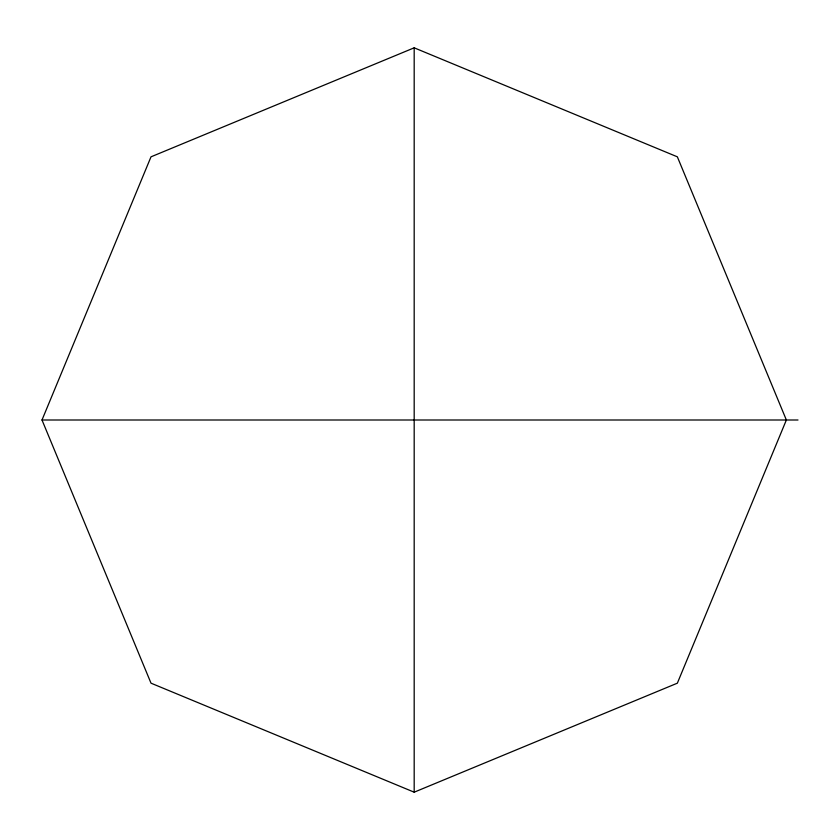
<?xml version="1.0" encoding="UTF-8"?>
<svg xmlns="http://www.w3.org/2000/svg" width="840" height="840" viewBox="0 0 840 840"><rect width="100%" height="100%" fill="white"/><g stroke="black" fill="none" stroke-linecap="round" stroke-linejoin="round"><path stroke-width="1.26" d="M42 420L151.011 156.828L414.183 47.817L677.355 156.828L786.366 420L677.355 683.172L414.183 792.183L151.011 683.172L42 420L798 420M414.183 47.817L414.183 792.183"/></g></svg>
